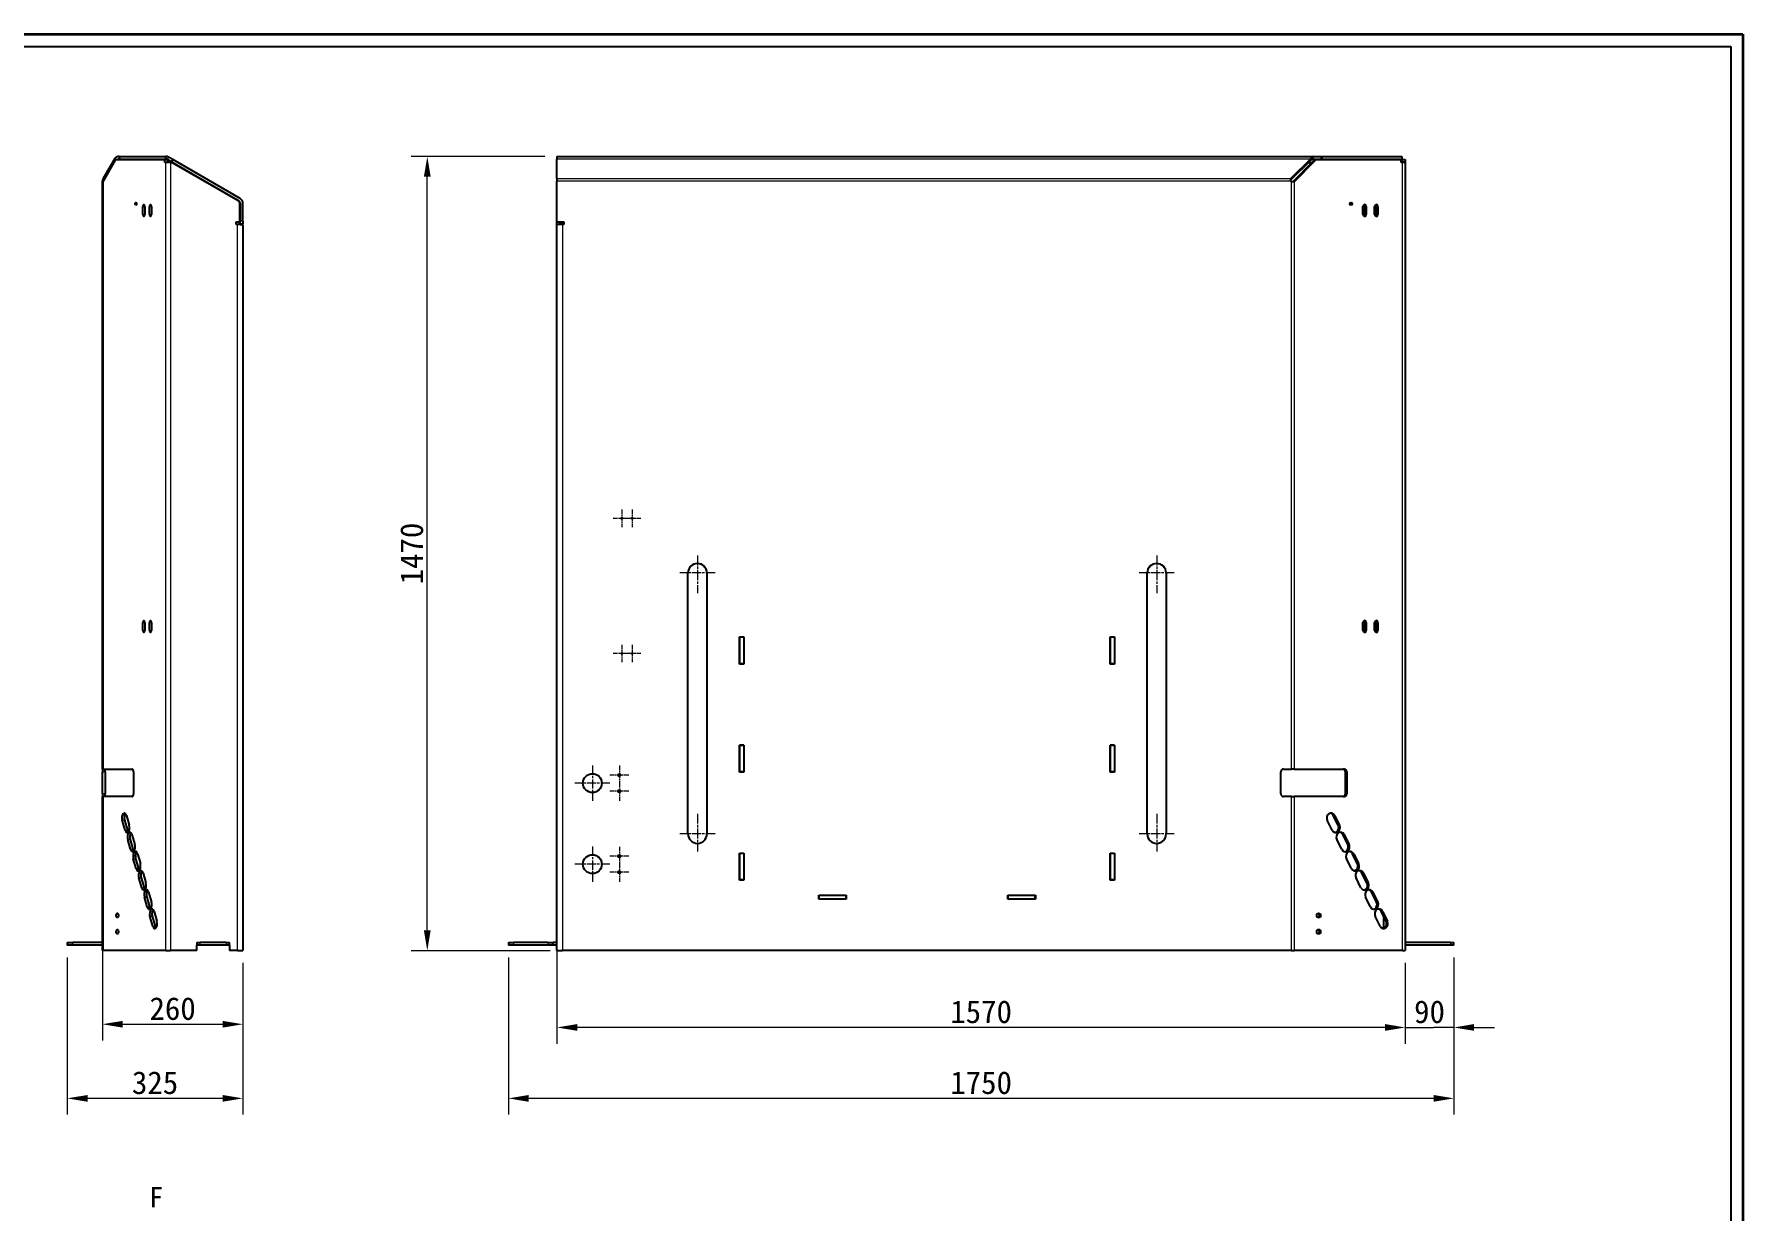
# Model space of a CAD drawing. Header units: millimetres. Extents: x 90 to 6218, y 82 to 4373.
# Drawn here: x 3055 to 6218, y 2195 to 4373 of the extents above; entities that cross this region are included whole.
import ezdxf
from ezdxf.enums import TextEntityAlignment as Align

# ---------------------------------------------------------------- set-up
doc = ezdxf.new("R2010")
doc.units = ezdxf.units.MM
doc.header["$LTSCALE"] = 15
doc.linetypes.add('CHAIN', pattern=[0.3543, 0.2362, -0.0295, 0.0591, -0.0295])
for name, color, linetype, lineweight, true_color in [('中心标记 (ISO)', 1, 'CHAIN', 18, 0xff0000), ('尺寸 (ISO)', 7, 'Continuous', 18, 0x008000), ('符号 (ISO)', 7, 'Continuous', 18, 0x008000)]:
    doc.layers.add(name, color=color, linetype=linetype, lineweight=lineweight, true_color=true_color)
for name, color, linetype, lineweight in [('可见 (ISO)', 7, 'Continuous', 25), ('可见窄的 (ISO)', 7, 'Continuous', 18), ('图框 (ISO)', 7, 'Continuous', 35)]:
    doc.layers.add(name, color=color, linetype=linetype, lineweight=lineweight)
doc.styles.add('HZ_33', font='simfang.ttf')
doc.styles.get("Standard").update_dxf_attribs({"font": 'simfang.ttf'})
doc.styles.add('最新国标', font='simfang.ttf')
doc.dimstyles.new('默认 (GB)', dxfattribs={"dimscale": 15, "dimtxt": 2.8, "dimasz": 2.5, "dimexe": 2, "dimexo": 1.5, "dimgap": 0.5, "dimtad": 1, "dimtoh": 1, "dimdsep": 46, "dimtxsty": '最新国标', "dimcen": 0.09, "dimdle": 10, "dimclrd": 256, "dimclre": 256, "dimclrt": 256, "dimazin": 2, "dimtfac": 0.535714, "dimtdec": 3, "dimtmove": 0, "dimatfit": 3, "dimfxl": 0, "dimtolj": 1, "dimlwd": -1, "dimlwe": -1, "dimarcsym": 0})

# ---------------------------------------------------------------- blocks, each defined once
blk = doc.blocks.new('图框 最新国标')
at = {"layer": '图框 (ISO)'}
for p, q in [((6, 291.5), (414.5, 291.5)), ((414.5, 291.5), (414.5, 5.5))]:
    blk.add_line(p, q, dxfattribs=at)
at = {"layer": '图框 (ISO)', "color": 7, "linetype": 'Continuous', "lineweight": 25}
for p, q in [((18, 290), (413, 290)), ((18, 290), (413, 290)), ((413, 290), (413, 7)), ((413, 290), (413, 7))]:
    blk.add_line(p, q, dxfattribs=at)
at = {"layer": '图框 (ISO)', "lineweight": 30}
blk.add_attdef('零件代号', text='', height=2.5, rotation=180, dxfattribs=at).set_placement((35.5, 286), align=Align.MIDDLE_CENTER)
blk = doc.blocks.new('*D15')
at = {"layer": 'Defpoints', "color": 0, "transparency": 16777216}
for p in [(3181.2, 3012.3), (3441.2, 2676.3), (3441.2, 2540.2)]:
    blk.add_point(p, dxfattribs=at)
at = {"layer": '尺寸 (ISO)', "color": 116, "true_color": 0x00803f, "transparency": 16777216}
for p, q in [((3181.2, 2989.8), (3181.2, 2510.2)), ((3441.2, 2653.8), (3441.2, 2510.2)), ((3218.7, 2540.2), (3403.7, 2540.2))]:
    blk.add_line(p, q, dxfattribs=at)
for points in [[(3218.7, 2546.4), (3218.7, 2533.9), (3181.2, 2540.2)], [(3403.7, 2546.4), (3403.7, 2533.9), (3441.2, 2540.2)]]:
    blk.add_solid(points, dxfattribs=at)
at = {"layer": '尺寸 (ISO)', "transparency": 16777216, "insert": (3311.2, 2568.9), "char_height": 42, "attachment_point": 5, "style": '最新国标'}
blk.add_mtext('\\A1;260', dxfattribs=at)
blk = doc.blocks.new('*D16')
at = {"layer": 'Defpoints', "color": 0, "transparency": 16777216}
for p in [(3116.2, 2686.3), (3441.2, 2676.3), (3116.2, 2403)]:
    blk.add_point(p, dxfattribs=at)
at = {"layer": '尺寸 (ISO)', "color": 116, "true_color": 0x00803f, "transparency": 16777216}
for p, q in [((3116.2, 2663.8), (3116.2, 2373)), ((3441.2, 2653.8), (3441.2, 2373)), ((3403.7, 2403), (3153.7, 2403))]:
    blk.add_line(p, q, dxfattribs=at)
for points in [[(3153.7, 2409.2), (3153.7, 2396.7), (3116.2, 2403)], [(3403.7, 2409.2), (3403.7, 2396.7), (3441.2, 2403)]]:
    blk.add_solid(points, dxfattribs=at)
at = {"layer": '尺寸 (ISO)', "transparency": 16777216, "insert": (3278.7, 2431.7), "char_height": 42, "attachment_point": 5, "style": '最新国标'}
blk.add_mtext('\\A1;325', dxfattribs=at)
blk = doc.blocks.new('*D17')
at = {"layer": 'Defpoints', "color": 0, "transparency": 16777216}
for p in [(4022.6, 4025.4), (5592.6, 2676.3), (4022.6, 2534.2)]:
    blk.add_point(p, dxfattribs=at)
at = {"layer": '尺寸 (ISO)', "color": 116, "true_color": 0x00803f, "transparency": 16777216}
for p, q in [((4022.6, 4002.9), (4022.6, 2504.2)), ((5592.6, 2653.8), (5592.6, 2504.2)), ((5555.1, 2534.2), (4060.1, 2534.2))]:
    blk.add_line(p, q, dxfattribs=at)
for points in [[(4060.1, 2540.5), (4060.1, 2528), (4022.6, 2534.2)], [(5555.1, 2540.5), (5555.1, 2528), (5592.6, 2534.2)]]:
    blk.add_solid(points, dxfattribs=at)
at = {"layer": '尺寸 (ISO)', "transparency": 16777216, "insert": (4807.6, 2563), "char_height": 42, "attachment_point": 5, "style": '最新国标'}
blk.add_mtext('\\A1;1570', dxfattribs=at)
blk = doc.blocks.new('*D18')
at = {"layer": 'Defpoints', "color": 0, "transparency": 16777216}
for p in [(5592.6, 2676.3), (5682.6, 2686.3), (5682.6, 2534.2)]:
    blk.add_point(p, dxfattribs=at)
at = {"layer": '尺寸 (ISO)', "color": 116, "true_color": 0x00803f, "transparency": 16777216}
for p, q in [((5682.6, 2663.8), (5682.6, 2504.2)), ((5592.6, 2653.8), (5592.6, 2504.2)), ((5555.1, 2534.2), (5517.6, 2534.2)), ((5592.6, 2534.2), (5630.1, 2534.2)), ((5630.1, 2534.2), (5645.1, 2534.2)), ((5682.6, 2534.2), (5645.1, 2534.2)), ((5720.1, 2534.2), (5757.6, 2534.2))]:
    blk.add_line(p, q, dxfattribs=at)
for points in [[(5555.1, 2540.5), (5555.1, 2528), (5592.6, 2534.2)], [(5720.1, 2540.5), (5720.1, 2528), (5682.6, 2534.2)]]:
    blk.add_solid(points, dxfattribs=at)
at = {"layer": '尺寸 (ISO)', "transparency": 16777216, "insert": (5637.6, 2563), "char_height": 42, "attachment_point": 5, "style": '最新国标'}
blk.add_mtext('\\A1;90', dxfattribs=at)
blk = doc.blocks.new('*D19')
at = {"layer": 'Defpoints', "color": 0, "transparency": 16777216}
for p in [(3932.6, 2686.3), (5682.6, 2686.3), (3932.6, 2403)]:
    blk.add_point(p, dxfattribs=at)
at = {"layer": '尺寸 (ISO)', "color": 116, "true_color": 0x00803f, "transparency": 16777216}
for p, q in [((3932.6, 2663.8), (3932.6, 2373)), ((5682.6, 2663.8), (5682.6, 2373)), ((5645.1, 2403), (3970.1, 2403))]:
    blk.add_line(p, q, dxfattribs=at)
for points in [[(3970.1, 2409.2), (3970.1, 2396.7), (3932.6, 2403)], [(5645.1, 2409.2), (5645.1, 2396.7), (5682.6, 2403)]]:
    blk.add_solid(points, dxfattribs=at)
at = {"layer": '尺寸 (ISO)', "transparency": 16777216, "insert": (4807.6, 2431.7), "char_height": 42, "attachment_point": 5, "style": '最新国标'}
blk.add_mtext('\\A1;1750', dxfattribs=at)
blk = doc.blocks.new('*D20')
at = {"layer": 'Defpoints', "color": 0, "transparency": 16777216}
for p in [(3782.6, 4146.3), (4022.6, 4146.3), (4032.6, 2676.3)]:
    blk.add_point(p, dxfattribs=at)
at = {"layer": '尺寸 (ISO)', "color": 116, "true_color": 0x00803f, "transparency": 16777216}
for p, q in [((4000.1, 4146.3), (3752.6, 4146.3)), ((3782.6, 2713.8), (3782.6, 4108.8)), ((4010.1, 2676.3), (3752.6, 2676.3))]:
    blk.add_line(p, q, dxfattribs=at)
for points in [[(3776.3, 4108.8), (3788.8, 4108.8), (3782.6, 4146.3)], [(3776.3, 2713.8), (3788.8, 2713.8), (3782.6, 2676.3)]]:
    blk.add_solid(points, dxfattribs=at)
at = {"layer": '尺寸 (ISO)', "transparency": 16777216, "insert": (3753.9, 3411.3), "char_height": 42, "attachment_point": 5, "rotation": 90, "style": '最新国标'}
blk.add_mtext('\\A1;1470', dxfattribs=at)

msp = doc.modelspace()

# ---------------------------------------------------------------- linework, layer by layer
at = {"layer": '中心标记 (ISO)', "ltscale": 2.404479}
for p, q in [((4142.591, 3492.577), (4142.591, 3460.118)), ((4161.791, 3492.577), (4161.791, 3460.118)), ((4158.82, 3476.348), (4126.361, 3476.348)), ((4178.02, 3476.348), (4145.561, 3476.348)), ((4158.82, 3226.348), (4126.361, 3226.348)), ((4142.591, 3242.577), (4142.591, 3210.118)), ((4178.02, 3226.348), (4145.561, 3226.348)), ((4161.791, 3242.577), (4161.791, 3210.118))]:
    msp.add_line(p, q, dxfattribs=at)
at = {"layer": '中心标记 (ISO)', "ltscale": 5.185534}
for p, q in [((4282.591, 3407.848), (4282.591, 3337.848)), ((5132.591, 3407.848), (5132.591, 3337.848)), ((4282.591, 2929.848), (4282.591, 2859.848)), ((5132.591, 2929.848), (5132.591, 2859.848))]:
    msp.add_line(p, q, dxfattribs=at)
at = {"layer": '中心标记 (ISO)', "ltscale": 4.815132}
for p, q in [((4315.091, 3375.348), (4250.091, 3375.348)), ((5165.091, 3375.348), (5100.091, 3375.348)), ((4088.091, 3018.848), (4088.091, 2953.848)), ((4120.591, 2986.348), (4055.591, 2986.348)), ((4315.091, 2892.348), (4250.091, 2892.348)), ((5165.091, 2892.348), (5100.091, 2892.348)), ((4088.091, 2868.848), (4088.091, 2803.848)), ((4120.591, 2836.348), (4055.591, 2836.348))]:
    msp.add_line(p, q, dxfattribs=at)
at = {"layer": '中心标记 (ISO)', "ltscale": 2.586569}
for p, q in [((4138.091, 3018.806), (4138.091, 2983.889)), ((4155.549, 3001.348), (4120.632, 3001.348)), ((4138.091, 2988.806), (4138.091, 2953.889)), ((4155.549, 2971.348), (4120.632, 2971.348)), ((4155.549, 2851.348), (4120.632, 2851.348)), ((4138.091, 2868.806), (4138.091, 2833.889)), ((4155.549, 2821.348), (4120.632, 2821.348)), ((4138.091, 2838.806), (4138.091, 2803.889))]:
    msp.add_line(p, q, dxfattribs=at)
at = {"layer": '可见 (ISO)'}
for p, q in [((3211.984, 4146.348), (3212.654, 4146.348)), ((3211.984, 4146.348), (3211.984, 4141.348)), ((3212.654, 4146.348), (3297.746, 4146.348)), ((3297.746, 4146.348), (3297.746, 4141.348)), ((3297.746, 4146.348), (3298.531, 4146.348)), ((3311.325, 4140.508), (3303.531, 4145.008)), ((4022.591, 4146.348), (5422.011, 4146.348)), ((4022.591, 4146.348), (4022.591, 4141.348)), ((5422.011, 4146.348), (5436.707, 4146.348)), ((5422.011, 4141.348), (5422.011, 4146.348)), ((5436.707, 4146.348), (5439.207, 4146.348)), ((5439.207, 4146.348), (5586.591, 4146.348)), ((5586.591, 4146.348), (5586.591, 4141.348)), ((3203.324, 4141.348), (3182.55, 4105.367)), ((3182.55, 4099.332), (3205.506, 4139.092)), ((3206.027, 4139.787), (3203.324, 4141.348)), ((3207.143, 4140.313), (3297.074, 4140.313)), ((3212.654, 4141.348), (3211.984, 4141.348)), ((3212.654, 4141.348), (3297.746, 4141.348)), ((3297.074, 4135.313), (3297.074, 4140.313)), ((3297.074, 4140.313), (3301.404, 4140.313)), ((3298.324, 4135.313), (3297.074, 4135.313)), ((3297.746, 4141.348), (3298.531, 4141.348)), ((3306.984, 4135.313), (3298.324, 4135.313)), ((3308.825, 4136.178), (3301.031, 4140.678)), ((3301.404, 4140.313), (3301.404, 4135.313)), ((3431.211, 4065.235), (3301.699, 4140.008)), ((3306.984, 4135.313), (3309.325, 4135.313)), ((3311.325, 4140.508), (3308.825, 4136.178)), ((3308.825, 4136.178), (3433.711, 4064.076)), ((3432.711, 4064.076), (3309.325, 4135.313)), ((3436.211, 4068.406), (3311.325, 4140.508)), ((4022.591, 4105.367), (4022.591, 4141.348)), ((5417.011, 4141.348), (5381.03, 4105.367)), ((5381.03, 4102.867), (5417.011, 4138.848)), ((5384.565, 4099.332), (5424.326, 4139.092)), ((5387.065, 4099.332), (5426.826, 4139.092)), ((5413.04, 4134.877), (5420.111, 4134.877)), ((5417.011, 4139.105), (5417.011, 4141.348)), ((5417.011, 4138.848), (5417.011, 4139.105)), ((5422.011, 4141.348), (5436.707, 4141.348)), ((5429.661, 4140.313), (5427.161, 4140.313)), ((5429.661, 4140.313), (5585.426, 4140.313)), ((5439.207, 4141.348), (5436.707, 4141.348)), ((5439.207, 4141.348), (5586.591, 4141.348)), ((5585.426, 4135.313), (5585.426, 4140.313)), ((5587.591, 4135.313), (5585.426, 4135.313)), ((5586.591, 4140.678), (5586.591, 4141.348)), ((5586.591, 4136.178), (5586.591, 4140.678)), ((5586.591, 4140.508), (5592.591, 4140.508)), ((5586.591, 4136.178), (5592.591, 4136.178)), ((5592.591, 4135.313), (5587.591, 4135.313)), ((5592.591, 4140.508), (5592.591, 4136.178)), ((5592.591, 4136.178), (5592.591, 4135.313)), ((5592.591, 4135.313), (5592.591, 2676.348)), ((3181.211, 4099.332), (3181.211, 4100.367)), ((3183.148, 4100.367), (3181.211, 4100.367)), ((3181.211, 3012.348), (3181.211, 4099.332)), ((3182.55, 4099.332), (3181.211, 4099.332)), ((3185.164, 4103.858), (3182.55, 4105.367)), ((4022.591, 4105.367), (4022.591, 4100.367)), ((4022.591, 4025.367), (4022.591, 4100.367)), ((5381.03, 4100.367), (5381.03, 4105.367)), ((5382.065, 4100.367), (5381.03, 4100.367)), ((5382.065, 4099.332), (5382.065, 4100.367)), ((5387.065, 4099.332), (5382.065, 4099.332)), ((3256.074, 4038.848), (3256.074, 4053.848)), ((3259.574, 4053.848), (3259.574, 4038.848)), ((3268.574, 4038.848), (3268.574, 4053.848)), ((3272.074, 4053.848), (3272.074, 4038.848)), ((3433.023, 4063.896), (3433.211, 4063.787)), ((3435.711, 4025.348), (3435.711, 4058.88)), ((3436.211, 4059.746), (3436.211, 4026.367)), ((3441.211, 4026.367), (3441.211, 4059.746)), ((5514.412, 4038.848), (5514.412, 4053.848)), ((5517.974, 4038.848), (5517.974, 4053.848)), ((5520.474, 4053.848), (5520.474, 4038.848)), ((5536.063, 4038.848), (5536.063, 4053.848)), ((5539.625, 4038.848), (5539.625, 4053.848)), ((5542.125, 4053.848), (5542.125, 4038.848)), ((3428.711, 4020.348), (3428.711, 4025.348)), ((3428.711, 4025.348), (3435.711, 4025.348)), ((3431.211, 4020.348), (3428.711, 4020.348)), ((3441.211, 4020.348), (3431.211, 4020.348)), ((3434.711, 4020.348), (3434.711, 4025.348)), ((3436.211, 4041.348), (3435.711, 4041.348)), ((3436.211, 4021.367), (3436.211, 4026.367)), ((3436.211, 4020.348), (3436.211, 4021.367)), ((3436.211, 4021.367), (3441.211, 4021.367)), ((3436.211, 4020.367), (3441.211, 4020.367)), ((3441.211, 4026.367), (3441.211, 4021.367)), ((3441.211, 4020.348), (3441.211, 4020.367)), ((3441.211, 4020.348), (3441.211, 2676.348)), ((4022.591, 4025.367), (4035.091, 4025.367)), ((4022.591, 4020.367), (4022.591, 4025.367)), ((4022.591, 2676.348), (4022.591, 4020.367)), ((4032.591, 4020.367), (4022.591, 4020.367)), ((4027.591, 4020.367), (4027.591, 4025.367)), ((4027.591, 4021.367), (4035.091, 4021.367)), ((4035.091, 4020.367), (4032.591, 4020.367)), ((4035.091, 4025.367), (4035.091, 4020.367)), ((5517.974, 4041.348), (5514.412, 4041.348)), ((5539.625, 4041.348), (5536.063, 4041.348)), ((4265.091, 2892.348), (4265.091, 3375.348)), ((4300.091, 3375.348), (4300.091, 2892.348)), ((5115.091, 2892.348), (5115.091, 3375.348)), ((5150.091, 3375.348), (5150.091, 2892.348)), ((3256.074, 3268.848), (3256.074, 3283.848)), ((3259.574, 3283.848), (3259.574, 3268.848)), ((3268.574, 3268.848), (3268.574, 3283.848)), ((3272.074, 3283.848), (3272.074, 3268.848)), ((5514.412, 3268.848), (5514.412, 3283.848)), ((5517.974, 3268.848), (5517.974, 3283.848)), ((5520.474, 3283.848), (5520.474, 3268.848)), ((5536.063, 3268.848), (5536.063, 3283.848)), ((5539.625, 3268.848), (5539.625, 3283.848)), ((5542.125, 3283.848), (5542.125, 3268.848)), ((4360.591, 3256.848), (4360.591, 3256.348)), ((4360.591, 3206.848), (4360.591, 3256.848)), ((4360.591, 3256.848), (4368.591, 3256.848)), ((4360.591, 3256.348), (4360.591, 3207.348)), ((4368.591, 3256.348), (4360.591, 3256.348)), ((4368.591, 3256.848), (4368.591, 3206.848)), ((5046.591, 3256.848), (5046.591, 3256.348)), ((5046.591, 3206.848), (5046.591, 3256.848)), ((5046.591, 3256.848), (5054.591, 3256.848)), ((5046.591, 3256.348), (5046.591, 3207.348)), ((5054.591, 3256.348), (5046.591, 3256.348)), ((5054.591, 3256.848), (5054.591, 3206.848)), ((4360.591, 3207.348), (4360.591, 3206.848)), ((4368.591, 3207.348), (4360.591, 3207.348)), ((4368.591, 3206.848), (4360.591, 3206.848)), ((5046.591, 3207.348), (5046.591, 3206.848)), ((5054.591, 3207.348), (5046.591, 3207.348)), ((5054.591, 3206.848), (5046.591, 3206.848)), ((4360.591, 3056.848), (4360.591, 3056.348)), ((4360.591, 3006.848), (4360.591, 3056.848)), ((4360.591, 3056.848), (4368.591, 3056.848)), ((4360.591, 3056.348), (4360.591, 3007.348)), ((4368.591, 3056.348), (4360.591, 3056.348)), ((4368.591, 3056.848), (4368.591, 3006.848)), ((5046.591, 3056.848), (5046.591, 3056.348)), ((5046.591, 3006.848), (5046.591, 3056.848)), ((5046.591, 3056.848), (5054.591, 3056.848)), ((5046.591, 3056.348), (5046.591, 3007.348)), ((5054.591, 3056.348), (5046.591, 3056.348)), ((5054.591, 3056.848), (5054.591, 3006.848)), ((3181.211, 3012.348), (3181.211, 3007.348)), ((3182.55, 3012.348), (3181.211, 3012.348)), ((3181.211, 2966.348), (3181.211, 3007.348)), ((3182.55, 3012.348), (3236.211, 3012.348)), ((3186.211, 3007.348), (3186.211, 3012.348)), ((3186.211, 3007.348), (3186.211, 2966.348)), ((3238.711, 3007.348), (3238.711, 2966.348)), ((4360.591, 3007.348), (4360.591, 3006.848)), ((4368.591, 3007.348), (4360.591, 3007.348)), ((4368.591, 3006.848), (4360.591, 3006.848)), ((5046.591, 3007.348), (5046.591, 3006.848)), ((5054.591, 3007.348), (5046.591, 3007.348)), ((5054.591, 3006.848), (5046.591, 3006.848)), ((5362.591, 2966.348), (5362.591, 3007.348)), ((5367.591, 3012.348), (5382.065, 3012.348)), ((5387.065, 3012.348), (5382.065, 3012.348)), ((5387.065, 3012.348), (5480.008, 3012.348)), ((5481.838, 2966.348), (5481.838, 3007.348)), ((5484.338, 3007.348), (5484.338, 2966.348)), ((3181.211, 2966.348), (3181.211, 2961.348)), ((3181.211, 2961.348), (3182.55, 2961.348)), ((3181.211, 2676.348), (3181.211, 2961.348)), ((3236.211, 2961.348), (3182.55, 2961.348)), ((3186.211, 2961.348), (3186.211, 2966.348)), ((5382.065, 2961.348), (5367.591, 2961.348)), ((5382.065, 2961.348), (5387.065, 2961.348)), ((5480.008, 2961.348), (5387.065, 2961.348)), ((3223.177, 2899.383), (3217.927, 2917.57)), ((3222.257, 2917.57), (3227.507, 2899.383)), ((3225.721, 2926.57), (3230.971, 2908.383)), ((5457.432, 2899.383), (5448.339, 2917.57)), ((5468.432, 2908.383), (5459.339, 2926.57)), ((5461.839, 2926.57), (5470.932, 2908.383)), ((3233.427, 2863.876), (3228.177, 2882.063)), ((3232.507, 2882.063), (3237.757, 2863.876)), ((3235.971, 2891.063), (3241.221, 2872.876)), ((5475.186, 2863.876), (5466.093, 2882.063)), ((5486.186, 2872.876), (5477.093, 2891.063)), ((5479.593, 2891.063), (5488.686, 2872.876)), ((3243.677, 2828.369), (3238.427, 2846.556)), ((3242.757, 2846.556), (3248.007, 2828.369)), ((3246.221, 2855.556), (3251.471, 2837.369)), ((4360.591, 2856.848), (4360.591, 2856.348)), ((4360.591, 2806.848), (4360.591, 2856.848)), ((4360.591, 2856.848), (4368.591, 2856.848)), ((4360.591, 2856.348), (4360.591, 2807.348)), ((4368.591, 2856.348), (4360.591, 2856.348)), ((4368.591, 2856.848), (4368.591, 2806.848)), ((5046.591, 2856.848), (5046.591, 2856.348)), ((5046.591, 2806.848), (5046.591, 2856.848)), ((5046.591, 2856.848), (5054.591, 2856.848)), ((5046.591, 2856.348), (5046.591, 2807.348)), ((5054.591, 2856.348), (5046.591, 2856.348)), ((5054.591, 2856.848), (5054.591, 2806.848)), ((5492.94, 2828.369), (5483.846, 2846.556)), ((5503.94, 2837.369), (5494.846, 2855.556)), ((5497.346, 2855.556), (5506.44, 2837.369)), ((3256.471, 2820.048), (3261.721, 2801.862)), ((5521.693, 2801.862), (5512.6, 2820.048)), ((5515.1, 2820.048), (5524.193, 2801.862)), ((3253.927, 2792.862), (3248.677, 2811.048)), ((3253.007, 2811.048), (3258.257, 2792.862)), ((3266.721, 2784.541), (3271.971, 2766.355)), ((4360.591, 2807.348), (4360.591, 2806.848)), ((4368.591, 2807.348), (4360.591, 2807.348)), ((4368.591, 2806.848), (4360.591, 2806.848)), ((5046.591, 2807.348), (5046.591, 2806.848)), ((5054.591, 2807.348), (5046.591, 2807.348)), ((5054.591, 2806.848), (5046.591, 2806.848)), ((5510.693, 2792.862), (5501.6, 2811.048)), ((5539.447, 2766.355), (5530.353, 2784.541)), ((5532.853, 2784.541), (5541.947, 2766.355)), ((3264.177, 2757.355), (3258.927, 2775.541)), ((3263.257, 2775.541), (3268.507, 2757.355)), ((4507.091, 2771.348), (4507.091, 2779.348)), ((4507.091, 2779.348), (4558.091, 2779.348)), ((4558.091, 2771.348), (4507.091, 2771.348)), ((4507.591, 2771.348), (4507.591, 2779.348)), ((4557.591, 2771.348), (4557.591, 2779.348)), ((4558.091, 2779.348), (4558.091, 2771.348)), ((4857.091, 2771.348), (4857.091, 2779.348)), ((4857.091, 2779.348), (4908.091, 2779.348)), ((4908.091, 2771.348), (4857.091, 2771.348)), ((4857.591, 2771.348), (4857.591, 2779.348)), ((4907.591, 2771.348), (4907.591, 2779.348)), ((4908.091, 2779.348), (4908.091, 2771.348)), ((5528.447, 2757.355), (5519.353, 2775.541)), ((3274.427, 2721.848), (3269.177, 2740.034)), ((3273.507, 2740.034), (3278.757, 2721.848)), ((3276.971, 2749.034), (3282.221, 2730.848)), ((5546.2, 2721.848), (5537.107, 2740.034)), ((5557.2, 2730.848), (5548.107, 2749.034)), ((5550.607, 2749.034), (5559.7, 2730.848)), ((5552.591, 2740.066), (5552.591, 2717.694)), ((3116.211, 2691.348), (3126.211, 2691.348)), ((3116.211, 2691.348), (3116.211, 2686.348)), ((3181.211, 2691.348), (3126.211, 2691.348)), ((3356.211, 2691.348), (3362.211, 2691.348)), ((3356.211, 2691.348), (3356.211, 2686.348)), ((3410.211, 2691.348), (3362.211, 2691.348)), ((3410.211, 2691.348), (3416.211, 2691.348)), ((3416.211, 2686.348), (3416.211, 2691.348)), ((3932.591, 2691.348), (3942.591, 2691.348)), ((3932.591, 2691.348), (3932.591, 2686.348)), ((4005.591, 2691.348), (3942.591, 2691.348)), ((4005.591, 2691.348), (4015.591, 2691.348)), ((4015.591, 2686.348), (4015.591, 2691.348)), ((4022.591, 2691.348), (4015.591, 2691.348)), ((5676.591, 2691.348), (5592.591, 2691.348)), ((5676.591, 2691.348), (5682.591, 2691.348)), ((5682.591, 2686.348), (5682.591, 2691.348)), ((3126.211, 2686.348), (3116.211, 2686.348)), ((3181.211, 2686.348), (3126.211, 2686.348)), ((3181.211, 2676.348), (3182.55, 2676.348)), ((3298.324, 2676.348), (3182.55, 2676.348)), ((3298.324, 2676.348), (3306.984, 2676.348)), ((3356.211, 2676.348), (3306.984, 2676.348)), ((3362.211, 2686.348), (3356.211, 2686.348)), ((3356.211, 2676.348), (3356.211, 2686.348)), ((3410.211, 2686.348), (3362.211, 2686.348)), ((3416.211, 2686.348), (3410.211, 2686.348)), ((3416.211, 2686.348), (3416.211, 2676.348)), ((3431.211, 2676.348), (3416.211, 2676.348)), ((3431.211, 2676.348), (3441.211, 2676.348)), ((3942.591, 2686.348), (3932.591, 2686.348)), ((4005.591, 2686.348), (3942.591, 2686.348)), ((4015.591, 2686.348), (4005.591, 2686.348)), ((4022.591, 2686.348), (4015.591, 2686.348)), ((4022.591, 2676.348), (4032.591, 2676.348)), ((5382.065, 2676.348), (4032.591, 2676.348)), ((5382.065, 2676.348), (5387.065, 2676.348)), ((5587.591, 2676.348), (5387.065, 2676.348)), ((5587.591, 2676.348), (5592.591, 2676.348)), ((5676.591, 2686.348), (5592.591, 2686.348)), ((5682.591, 2686.348), (5676.591, 2686.348))]:
    msp.add_line(p, q, dxfattribs=at)
for centre, radius in [((4142.591, 3476.348), 1.23), ((4161.791, 3476.348), 1.23), ((4142.591, 3226.348), 1.23), ((4161.791, 3226.348), 1.23), ((4088.091, 2986.348), 17.5), ((4138.091, 3001.348), 2.459), ((4138.091, 2971.348), 2.459), ((4088.091, 2836.348), 17.5), ((4138.091, 2851.348), 2.459), ((4138.091, 2821.348), 2.459)]:
    msp.add_circle(centre, radius, dxfattribs=at)
for centre, radius, start, end in [((3298.531, 4136.348), 10, 60, 90), ((3214.984, 4131.348), 10, 90, 116.305149), ((3296.699, 4131.348), 10, 63.694851, 90), ((3298.531, 4136.348), 5, 60, 90), ((3296.699, 4131.348), 10, 60, 61.934013), ((3191.211, 4100.367), 10, 150, 180), ((3426.211, 4056.575), 10, 46.682073, 60), ((3429.711, 4058.88), 6, 0, 60), ((3430.711, 4059.457), 5, 2.992676, 60), ((3431.211, 4059.746), 5, 0, 60), ((3426.211, 4056.575), 10, 0.20702, 20.052003), ((3431.211, 4059.746), 10, 0, 60), ((4282.591, 3375.348), 17.5, 0, 180), ((5132.591, 3375.348), 17.5, 0, 180), ((5367.591, 3007.348), 5, 90, 180), ((5367.591, 2966.348), 5, 180, 270), ((4282.591, 2892.348), 17.5, 180, 0), ((5132.591, 2892.348), 17.5, 180, 0)]:
    msp.add_arc(centre, radius, start, end, dxfattribs=at)
for centre, major_axis, ratio, start_param, end_param in [((3207.143, 4135.313), (0, 5), 0.5, 0, 0.71372438), ((5427.161, 4135.313), (0, 5), 0.8660254, 0, 0.71372438), ((5429.661, 4135.313), (0, 5), 0.8660254, 0, 0.71372438), ((3257.824, 4053.848), (0, 3.5), 0.5, 4.71238898, 7.85398163), ((3270.324, 4053.848), (0, 3.5), 0.5, 4.71238898, 7.85398163), ((5489.828, 4058.348), (0, 2.458), 0.8660254, 3.76905956, 5.6557184), ((5517.443, 4053.848), (0, 3.5), 0.8660254, 4.71238898, 7.85398163), ((5514.943, 4053.848), (0, 3.5), 0.8660254, 4.71238898, 5.85810598), ((5539.094, 4053.848), (0, 3.5), 0.8660254, 4.71238898, 7.85398163), ((5536.594, 4053.848), (0, 3.5), 0.8660254, 4.71238898, 5.85810598), ((3257.824, 4038.848), (0, -3.5), 0.5, 4.71238898, 7.85398163), ((3270.324, 4038.848), (0, -3.5), 0.5, 4.71238898, 7.85398163), ((5517.443, 4038.848), (0, -3.5), 0.8660254, 4.71238898, 7.85398163), ((5514.943, 4038.848), (0, 3.5), 0.8660254, 3.56667198, 4.71238898), ((5539.094, 4038.848), (0, -3.5), 0.8660254, 4.71238898, 7.85398163), ((5536.594, 4038.848), (0, 3.5), 0.8660254, 3.56667198, 4.71238898), ((3257.824, 3283.848), (0, 3.5), 0.5, 4.71238898, 7.85398163), ((3257.824, 3268.848), (0, -3.5), 0.5, 4.71238898, 7.85398163), ((3270.324, 3283.848), (0, 3.5), 0.5, 4.71238898, 7.85398163), ((3270.324, 3268.848), (0, -3.5), 0.5, 4.71238898, 7.85398163), ((5517.443, 3283.848), (0, 3.5), 0.8660254, 4.71238898, 7.85398163), ((5517.443, 3268.848), (0, -3.5), 0.8660254, 4.71238898, 7.85398163), ((5514.943, 3283.848), (0, 3.5), 0.8660254, 4.71238898, 5.85810598), ((5514.943, 3268.848), (0, 3.5), 0.8660254, 3.56667198, 4.71238898), ((5539.094, 3283.848), (0, 3.5), 0.8660254, 4.71238898, 7.85398163), ((5539.094, 3268.848), (0, -3.5), 0.8660254, 4.71238898, 7.85398163), ((5536.594, 3283.848), (0, 3.5), 0.8660254, 4.71238898, 5.85810598), ((5536.594, 3268.848), (0, 3.5), 0.8660254, 3.56667198, 4.71238898), ((3236.211, 3007.348), (0, 5), 0.5, 4.71238898, 6.28318531), ((5477.508, 3007.348), (0, 5), 0.8660254, 4.71238898, 6.28318531), ((5480.008, 3007.348), (0, 5), 0.8660254, 4.71238898, 6.28318531), ((3236.211, 2966.348), (0, -5), 0.5, 0, 1.57079633), ((5477.508, 2966.348), (0, -5), 0.8660254, 0, 1.57079633), ((5480.008, 2966.348), (0, -5), 0.8660254, 0, 1.57079633), ((3221.824, 2922.07), (0, 9), 0.5, 5.23598776, 8.37758041), ((3226.154, 2922.07), (0, -9), 0.5, 3.64353046, 5.23598776), ((5455.089, 2922.07), (0, 9), 0.8660254, 5.23598776, 8.37758041), ((5452.589, 2922.07), (0, 9), 0.8660254, 5.23598776, 6.12211467), ((3227.074, 2903.883), (0, -9), 0.5, 5.23598776, 8.37758041), ((3232.074, 2886.563), (0, 9), 0.5, 5.23598776, 8.37758041), ((3231.404, 2903.883), (0, -9), 0.5, 5.23598776, 5.7812475), ((3236.404, 2886.563), (0, -9), 0.5, 3.64353046, 5.23598776), ((5464.182, 2903.883), (0, -9), 0.8660254, 5.23598776, 8.37758041), ((5461.682, 2903.883), (0, -9), 0.8660254, 0.16107063, 2.0943951), ((5472.843, 2886.563), (0, 9), 0.8660254, 5.23598776, 8.37758041), ((5470.343, 2886.563), (0, 9), 0.8660254, 5.23598776, 6.12211467), ((3237.324, 2868.376), (0, -9), 0.5, 5.23598776, 8.37758041), ((3242.324, 2851.056), (0, 9), 0.5, 5.23598776, 8.37758041), ((3241.654, 2868.376), (0, -9), 0.5, 5.23598776, 5.7812475), ((3246.654, 2851.056), (0, -9), 0.5, 3.64353046, 5.23598776), ((5481.936, 2868.376), (0, -9), 0.8660254, 5.23598776, 8.37758041), ((5479.436, 2868.376), (0, -9), 0.8660254, 0.16107063, 2.0943951), ((5490.596, 2851.056), (0, 9), 0.8660254, 5.23598776, 8.37758041), ((5488.096, 2851.056), (0, 9), 0.8660254, 5.23598776, 6.12211467), ((3247.574, 2832.869), (0, -9), 0.5, 5.23598776, 8.37758041), ((3252.574, 2815.548), (0, 9), 0.5, 5.23598776, 8.37758041), ((3251.904, 2832.869), (0, -9), 0.5, 5.23598776, 5.7812475), ((3256.904, 2815.548), (0, -9), 0.5, 3.64353046, 5.23598776), ((5499.69, 2832.869), (0, -9), 0.8660254, 5.23598776, 8.37758041), ((5497.19, 2832.869), (0, -9), 0.8660254, 0.16107063, 2.0943951), ((5508.35, 2815.548), (0, 9), 0.8660254, 5.23598776, 8.37758041), ((5505.85, 2815.548), (0, 9), 0.8660254, 5.23598776, 6.12211467), ((3257.824, 2797.362), (0, -9), 0.5, 5.23598776, 8.37758041), ((3262.824, 2780.041), (0, 9), 0.5, 5.23598776, 8.37758041), ((3262.154, 2797.362), (0, -9), 0.5, 5.23598776, 5.7812475), ((3267.154, 2780.041), (0, -9), 0.5, 3.64353046, 5.23598776), ((5517.443, 2797.362), (0, -9), 0.8660254, 5.23598776, 8.37758041), ((5514.943, 2797.362), (0, -9), 0.8660254, 0.16107063, 2.0943951), ((5526.103, 2780.041), (0, 9), 0.8660254, 5.23598776, 8.37758041), ((5523.603, 2780.041), (0, 9), 0.8660254, 5.23598776, 6.12211467), ((3268.074, 2761.855), (0, -9), 0.5, 5.23598776, 8.37758041), ((3273.074, 2744.534), (0, 9), 0.5, 5.23598776, 8.37758041), ((3272.404, 2761.855), (0, -9), 0.5, 5.23598776, 5.7812475), ((3277.404, 2744.534), (0, -9), 0.5, 3.64353046, 5.23598776), ((5535.197, 2761.855), (0, -9), 0.8660254, 5.23598776, 8.37758041), ((5532.697, 2761.855), (0, -9), 0.8660254, 0.16107063, 2.0943951), ((5543.857, 2744.534), (0, 9), 0.8660254, 5.23598776, 8.37758041), ((5541.357, 2744.534), (0, 9), 0.8660254, 5.23598776, 6.12211467), ((3278.324, 2726.348), (0, -9), 0.5, 5.23598776, 8.37758041), ((3282.654, 2726.348), (0, -9), 0.5, 5.23598776, 5.7812475), ((5429.876, 2741.348), (0, -4.188), 0.8660254, 0.3518612, 2.78973145), ((5552.95, 2726.348), (0, -9), 0.8660254, 5.23598776, 8.37758041), ((5550.45, 2726.348), (0, -9), 0.8660254, 0.16107063, 2.0943951), ((5429.876, 2711.348), (0, -4.188), 0.8660254, 0.3518612, 2.78973145)]:
    msp.add_ellipse(centre, major_axis=major_axis, ratio=ratio, start_param=start_param, end_param=end_param, dxfattribs=at)
for centre, major_axis, ratio in [((3243.324, 4058.348), (0, -2.458), 0.5), ((5492.328, 4058.348), (0, -2.458), 0.8660254), ((3208.711, 2741.348), (0, -4.188), 0.5), ((5432.376, 2741.348), (0, -4.188), 0.8660254), ((3208.711, 2711.348), (0, -4.188), 0.5), ((5432.376, 2711.348), (0, -4.188), 0.8660254)]:
    msp.add_ellipse(centre, major_axis=major_axis, ratio=ratio, dxfattribs=at)
for points, knots in [([(3211.984, 4146.348), (3209.474, 4146.348), (3206.977, 4145.361), (3205.146, 4143.645), (3204.43, 4142.974), (3203.814, 4142.197), (3203.324, 4141.348)], [0, 0, 0, 0, 0.75299965, 0.75299965, 0.75299965, 1.04719755, 1.04719755, 1.04719755, 1.04719755]), ([(5422.011, 4146.348), (5420.812, 4146.348), (5419.614, 4145.361), (5418.415, 4143.645), (5417.947, 4142.974), (5417.479, 4142.197), (5417.011, 4141.348)], [0, 0, 0, 0, 0.75299965, 0.75299965, 0.75299965, 1.04719755, 1.04719755, 1.04719755, 1.04719755]), ([(3208.942, 4140.306), (3209.608, 4140.816), (3210.399, 4141.164), (3211.228, 4141.291), (3211.478, 4141.329), (3211.731, 4141.348), (3211.984, 4141.348)], [0.391943621, 0.391943621, 0.391943621, 0.391943621, 0.895472537, 0.895472537, 0.895472537, 1.047197551, 1.047197551, 1.047197551, 1.047197551]), ([(5417.011, 4138.848), (5418.436, 4140.141), (5419.861, 4141.065), (5421.286, 4141.291), (5421.528, 4141.329), (5421.769, 4141.348), (5422.011, 4141.348)], [0, 0, 0, 0, 0.89547254, 0.89547254, 0.89547254, 1.04719755, 1.04719755, 1.04719755, 1.04719755])]:
    msp.add_open_spline(points, degree=3, knots=knots, dxfattribs=at)
at = {"layer": '可见窄的 (ISO)'}
for p, q in [((3212.654, 4141.348), (3212.654, 4146.348)), ((3298.531, 4141.348), (3298.531, 4146.348)), ((3303.531, 4145.008), (3301.031, 4140.678)), ((5436.707, 4146.348), (5436.707, 4141.348)), ((5439.207, 4141.348), (5439.207, 4146.348)), ((3298.324, 2676.348), (3298.324, 4135.313)), ((3306.984, 4135.313), (3306.984, 2676.348)), ((5417.011, 4141.348), (4022.591, 4141.348)), ((5586.591, 4140.678), (5419.511, 4140.678)), ((5424.326, 4139.092), (5426.826, 4139.092)), ((5587.591, 2676.348), (5587.591, 4135.313)), ((3182.55, 4099.332), (3182.55, 3012.348)), ((4022.591, 4105.367), (5381.03, 4105.367)), ((5381.03, 4100.367), (4022.591, 4100.367)), ((5382.065, 3012.348), (5382.065, 4099.332)), ((5387.065, 4099.332), (5387.065, 3012.348)), ((3256.074, 4053.848), (3259.574, 4053.848)), ((3268.574, 4053.848), (3272.074, 4053.848)), ((5490.577, 4059.746), (5491.58, 4059.746)), ((5520.474, 4053.848), (5517.974, 4053.848)), ((5542.125, 4053.848), (5539.625, 4053.848)), ((3256.074, 4038.848), (3259.574, 4038.848)), ((3268.574, 4038.848), (3272.074, 4038.848)), ((3431.211, 2676.348), (3431.211, 4020.348)), ((3435.711, 4031.348), (3436.211, 4031.348)), ((3441.211, 4026.367), (3436.211, 4026.367)), ((4032.591, 4020.367), (4032.591, 2676.348)), ((5520.474, 4038.848), (5517.974, 4038.848)), ((5542.125, 4038.848), (5539.625, 4038.848)), ((3256.074, 3283.848), (3259.574, 3283.848)), ((3256.074, 3268.848), (3259.574, 3268.848)), ((3268.574, 3283.848), (3272.074, 3283.848)), ((3268.574, 3268.848), (3272.074, 3268.848)), ((5520.474, 3283.848), (5517.974, 3283.848)), ((5520.474, 3268.848), (5517.974, 3268.848)), ((5542.125, 3283.848), (5539.625, 3283.848)), ((5542.125, 3268.848), (5539.625, 3268.848)), ((3181.211, 3007.348), (3186.211, 3007.348)), ((5481.838, 3007.348), (5484.338, 3007.348)), ((3186.211, 2966.348), (3181.211, 2966.348)), ((3182.55, 2961.348), (3182.55, 2676.348)), ((5382.065, 2676.348), (5382.065, 2961.348)), ((5387.065, 2961.348), (5387.065, 2676.348)), ((5484.338, 2966.348), (5481.838, 2966.348)), ((3217.927, 2917.57), (3222.257, 2917.57)), ((5461.839, 2926.57), (5459.339, 2926.57)), ((3223.177, 2899.383), (3227.507, 2899.383)), ((3228.177, 2882.063), (3232.507, 2882.063)), ((5470.932, 2908.383), (5468.432, 2908.383)), ((5479.593, 2891.063), (5477.093, 2891.063)), ((3233.427, 2863.876), (3237.757, 2863.876)), ((3238.427, 2846.556), (3242.757, 2846.556)), ((5488.686, 2872.876), (5486.186, 2872.876)), ((5497.346, 2855.556), (5494.846, 2855.556)), ((3243.677, 2828.369), (3248.007, 2828.369)), ((5506.44, 2837.369), (5503.94, 2837.369)), ((5515.1, 2820.048), (5512.6, 2820.048)), ((3248.677, 2811.048), (3253.007, 2811.048)), ((3253.927, 2792.862), (3258.257, 2792.862)), ((5524.193, 2801.862), (5521.693, 2801.862)), ((5532.853, 2784.541), (5530.353, 2784.541)), ((3258.927, 2775.541), (3263.257, 2775.541)), ((3264.177, 2757.355), (3268.507, 2757.355)), ((5541.947, 2766.355), (5539.447, 2766.355)), ((3269.177, 2740.034), (3273.507, 2740.034)), ((3274.427, 2721.848), (3278.757, 2721.848)), ((5550.607, 2749.034), (5548.107, 2749.034)), ((5559.7, 2730.848), (5557.2, 2730.848)), ((3126.211, 2686.348), (3126.211, 2691.348)), ((3362.211, 2686.348), (3362.211, 2691.348)), ((3410.211, 2691.348), (3410.211, 2686.348)), ((3942.591, 2686.348), (3942.591, 2691.348)), ((4005.591, 2691.348), (4005.591, 2686.348)), ((5676.591, 2691.348), (5676.591, 2686.348))]:
    msp.add_line(p, q, dxfattribs=at)

# ---------------------------------------------------------------- block references
at = {"xscale": 15, "yscale": 15, "zscale": 15}
msp.add_blockref('图框 最新国标', (0, 0), dxfattribs=at)

# ---------------------------------------------------------------- texts
at = {"layer": '符号 (ISO)', "insert": (3267.926, 2201.313), "char_height": 37.5, "attachment_point": 7, "style": 'HZ_33'}
msp.add_mtext('F ', dxfattribs=at)

# ---------------------------------------------------------------- dimensions: what is measured, and where the dimension line sits
at = {"layer": '尺寸 (ISO)', "color": 116, "true_color": 0x00803f}
for base, p1, p2, angle, override, picture, middle in [((3782.591, 4146.348), (4032.591, 2676.348), (4022.591, 4146.348), 90, {"dimgap": 0.5, "dimtoh": 0, "dimdec": 2, "dimtol": 0, "dimlim": 0, "dimtp": 0, "dimtm": 0, "dimtdec": 3, "dimtofl": 0, "dimatfit": 1}, '*D20', (3782.591, 3411.348)), ((4022.591, 2534.243), (5592.591, 2676.348), (4022.591, 4025.367), 180, {"dimgap": 0.5, "dimtoh": 0, "dimdec": 2, "dimtol": 0, "dimlim": 0, "dimtp": 0, "dimtm": 0, "dimtdec": 3, "dimtofl": 0, "dimatfit": 1}, '*D17', (4807.591, 2534.243)), ((3116.211, 2402.984), (3441.211, 2676.348), (3116.211, 2686.348), 180, {"dimgap": 0.5, "dimtoh": 0, "dimdec": 2, "dimtol": 0, "dimlim": 0, "dimtp": 0, "dimtm": 0, "dimtdec": 3, "dimtofl": 0, "dimatfit": 1}, '*D16', (3278.711, 2402.984)), ((5682.591, 2534.243), (5592.591, 2676.348), (5682.591, 2686.348), 180, {"dimgap": 0.5, "dimtoh": 0, "dimdec": 2, "dimtol": 0, "dimlim": 0, "dimtp": 0, "dimtm": 0, "dimtdec": 3, "dimtofl": 0}, '*D18', (5637.591, 2534.243))]:
    dim = msp.add_linear_dim(base=base, p1=p1, p2=p2, angle=angle, dimstyle='默认 (GB)', override=override, dxfattribs=at)
    dim.commit()
    dim.dimension.update_dxf_attribs({"geometry": picture, "text_midpoint": middle, "dimtype": 160})
for base, p1, p2, picture, middle in [((3441.211, 2540.195), (3181.211, 3012.348), (3441.211, 2676.348), '*D15', (3311.211, 2540.195)), ((3932.591, 2402.984), (5682.591, 2686.348), (3932.591, 2686.348), '*D19', (4807.591, 2402.984))]:
    dim = msp.add_linear_dim(base=base, p1=p1, p2=p2, dimstyle='默认 (GB)', override={"dimgap": 0.5, "dimtoh": 0, "dimdec": 2, "dimtol": 0, "dimlim": 0, "dimtp": 0, "dimtm": 0, "dimtdec": 3, "dimtofl": 0, "dimatfit": 1}, dxfattribs=at)
    dim.commit()
    dim.dimension.update_dxf_attribs({"geometry": picture, "text_midpoint": middle, "dimtype": 160})

doc.saveas('drawing.dxf')
